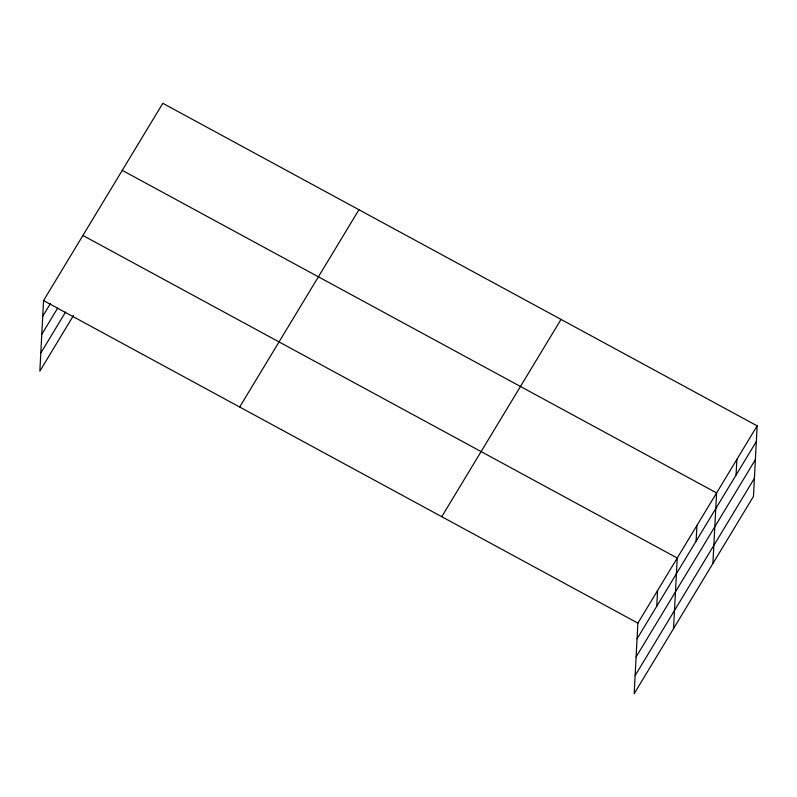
<?xml version="1.0" encoding="UTF-8"?>
<svg xmlns="http://www.w3.org/2000/svg" width="797" height="797" viewBox="0 0 797 797"><rect width="100%" height="100%" fill="white"/><g stroke="black" fill="none" stroke-linecap="round" stroke-linejoin="round"><path stroke-width="1.2" d="M757.15 425.847L637.879 623.134L634.183 693.699L753.454 496.421L757.15 425.847L162.817 103.301L43.546 300.579L39.85 371.153L73.493 315.502M656.738 606.278L657.555 590.577M673.535 628.604L677.241 558.03L82.908 235.474M696.1 541.173L696.917 525.472M712.897 563.499L716.593 492.925L122.27 170.369M736.049 475.082L736.876 459.391M42.729 316.27L50.341 303.667M41.773 334.381L57.643 308.13M40.796 353.041L65.553 312.085M239.678 407.018L358.949 209.741M441.747 516.685L561.018 319.408M637.052 638.825L756.323 441.548M636.106 656.937L755.377 459.65M635.129 675.597L754.4 478.31M43.546 300.579L637.879 623.134"/></g></svg>
